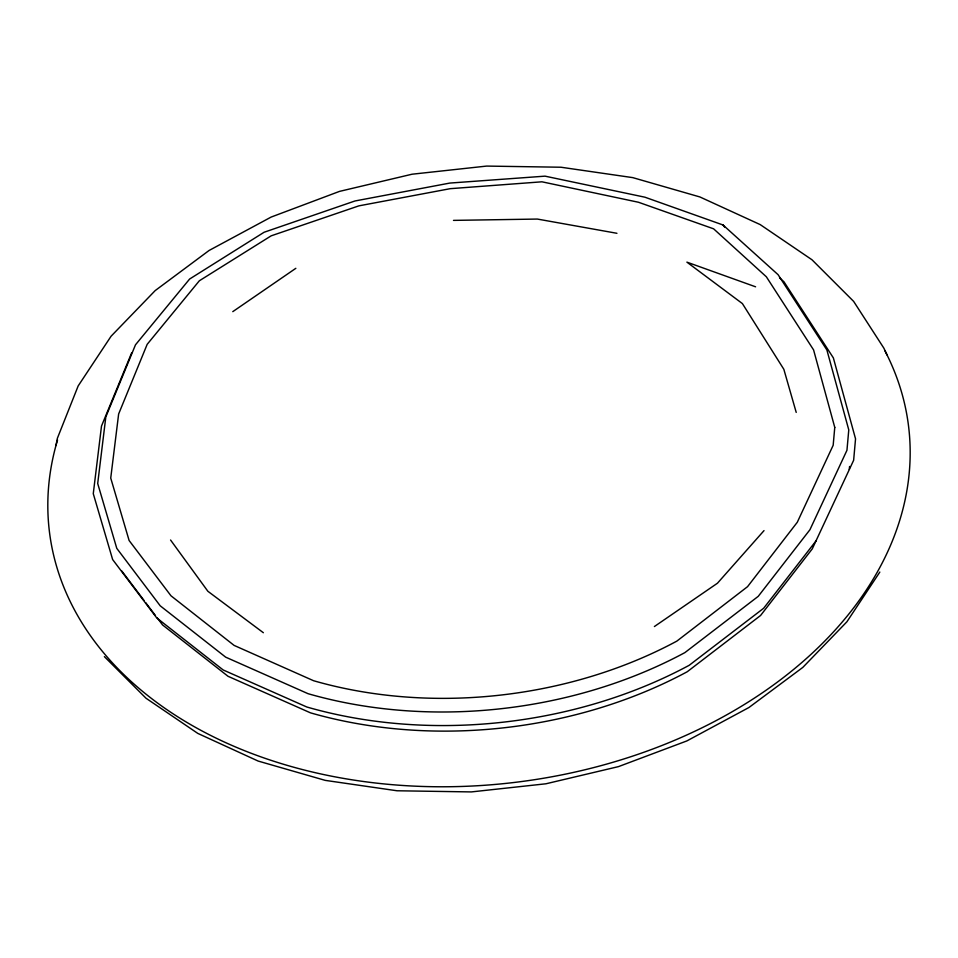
<?xml version="1.0" encoding="UTF-8"?>
<svg xmlns="http://www.w3.org/2000/svg" width="958" height="958" viewBox="0 0 958 958"><rect width="100%" height="100%" fill="white"/><g stroke="black" fill="none" stroke-linecap="round" stroke-linejoin="round"><path stroke-width="1.44" d="M849.303 469.396L849.566 466.486M55.947 445.59L57.384 438.261L78.173 385.93L111.104 336.198L155.196 290.585L209.095 250.469L271.162 217.059L339.515 191.384L412.084 174.212L486.652 166.081L560.969 167.231L632.759 177.625L699.855 196.941L760.209 224.603L811.989 259.774L853.626 301.375L883.851 348.137L887.048 354.951M131.629 352.903L101.5 426.047L93.273 493.681L112.637 559.544L156.717 617.886L223.154 669.953L306.788 706.992A384.709 271.557 -7 0 0 689.197 665.295L763.634 608.282L816.144 540.743M879.827 572.07L846.896 621.802L802.804 667.415L748.905 707.531L686.838 740.941L618.485 766.616L545.916 783.788L471.348 791.919L397.031 790.769L325.241 780.375L258.145 761.059L197.791 733.397L146.011 698.226L104.374 656.625M764.017 530.612L717.47 583.206L654.398 626.532M232.782 311.649L295.842 268.312M453.493 220.388L537.342 219.059L616.94 233.297M723.003 224.974L644.938 197.204L545.042 176.152L449.817 183.074L354.975 200.976L264.121 232.243L189.624 279.029L135.497 344.796L105.823 416.91L97.704 483.515L116.78 548.359L160.214 605.815L225.681 657.164L308.081 693.7A379.081 267.581 -7 0 0 684.898 652.602L758.233 596.343L809.929 529.738L846.956 450.272L848.776 429.902L826.874 349.945L778.1 274.695L723.003 224.974L724.631 227.082M755.587 286.801L686.886 262.133L742.39 303.578L783.836 369.285L796.218 412.407M263.366 632.723L207.862 591.266L170.56 540.013M779.537 277.796L783.931 281.748L833.364 357.897L855.542 438.848L853.638 460.271L812.276 548.862L760.58 615.479L687.245 671.738A379.081 267.581 -7 0 1 310.428 712.824L228.028 676.288L162.561 624.939L157.244 617.898M121.786 571.004L143.94 600.319M145.712 602.666L155.459 615.563M885.096 351.107A432.8 305.506 -7 0 1 506.998 783.285A432.8 305.506 -7 0 1 57.54 439.997M834.765 427.412L833.173 445.266L797.284 522.266L747.551 586.667L676.863 641.106A365.477 257.977 -7 0 1 313.565 680.719L234.111 645.405L170.979 595.792L129.114 540.504L110.733 478.078L118.636 414L147.173 344.341L199.336 280.79L271.186 235.824L358.867 205.862L450.236 188.678L541.941 181.804L638.483 202.258L713.602 228.818L766.352 276.79L813.57 349.886L834.765 427.412"/></g></svg>
